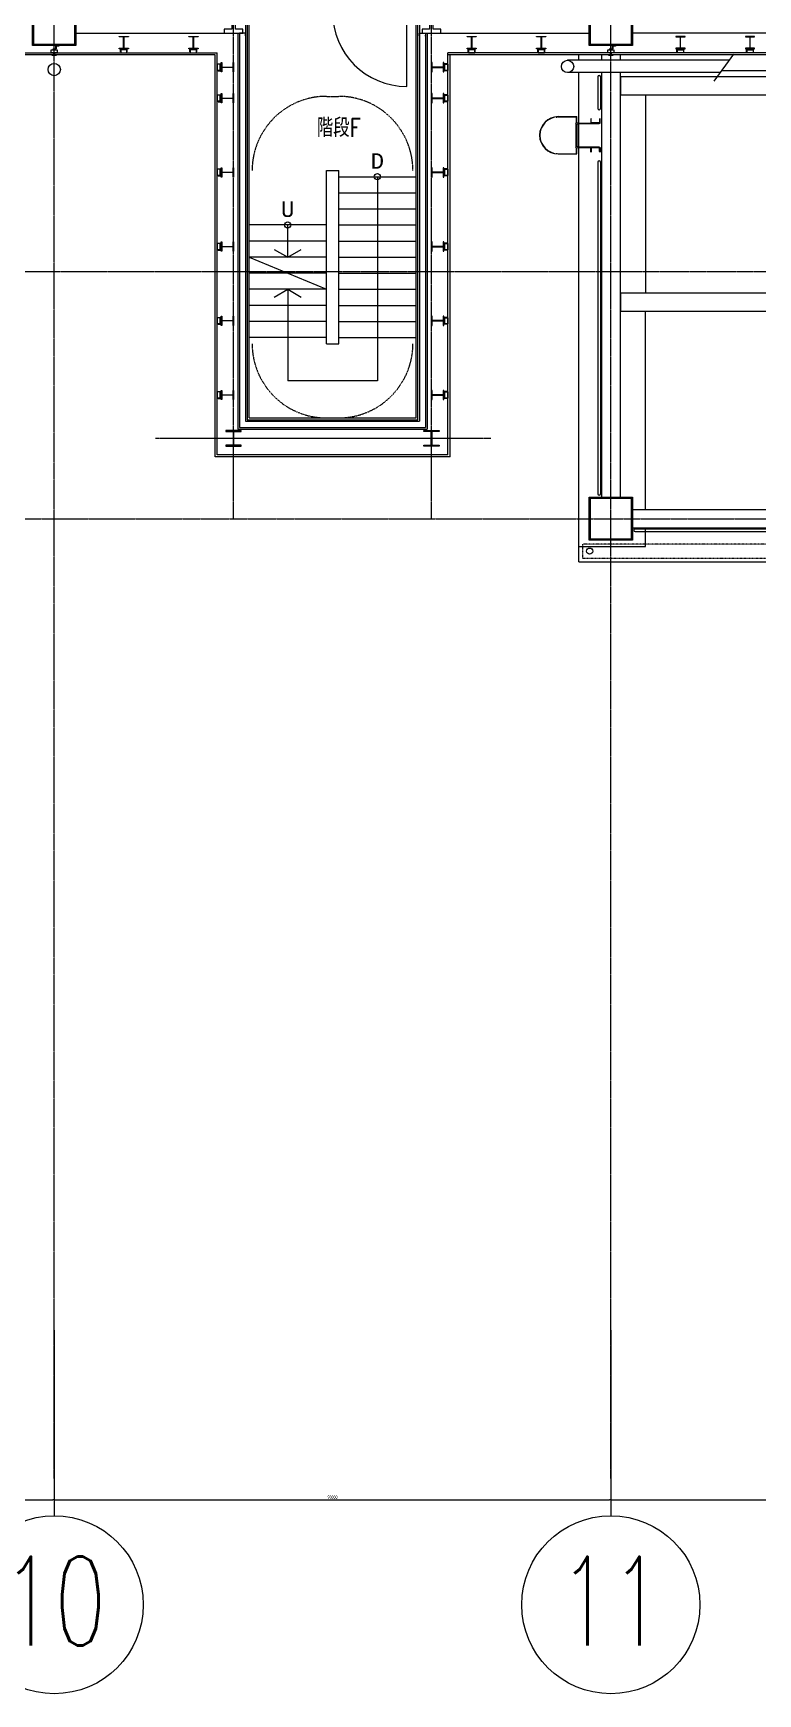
# Model space of a CAD drawing. Extents: x 73996 to 686888, y -9729 to 263202.
# Drawn here: x 354586 to 366301, y 154198 to 181054 of the extents above; entities that cross this region are included whole.
import ezdxf
from ezdxf.enums import TextEntityAlignment as Align

# ---------------------------------------------------------------- set-up
doc = ezdxf.new("R2010")
doc.units = 0
doc.header["$LTSCALE"] = 20
for name, pattern in [('Data Center Layout_L20$0$CENTER', [2, 1.25, -0.25, 0.25, -0.25]), ('Data Center Layout_L20$0$DOTK1', [0.1, 0.05, -0.05]), ('Data Center Layout_L20$0$HIDDENK2', [0.5, 0.25, -0.25])]:
    doc.linetypes.add(name, pattern=pattern)
doc.layers.add('Data Center Layout_L20$0$98-DIM', color=252, linetype='Continuous')
doc.layers.add('Data Center Layout_L20$0$MACHINE-DIM', color=252, linetype='Continuous')
for name, color, linetype, lineweight in [('Data Center Layout_L20$0$ARC', 252, 'Continuous', 0), ('Data Center Layout_L20$0$FLAG', 252, 'Continuous', 0), ('Data Center Layout_L20$0$H-SIN', 252, 'Data Center Layout_L20$0$CENTER', 9), ('Data Center Layout_L20$0$K-SIN', 252, 'Data Center Layout_L20$0$CENTER', 9), ('Data Center Layout_L20$0$SUGATA3', 252, 'Continuous', 0)]:
    doc.layers.add(name, color=color, linetype=linetype, lineweight=lineweight)
doc.styles.add('Data Center Layout_L20$0$ATS', font='monotxt', dxfattribs={"bigfont": 'BIGFONT'})
doc.styles.add('Data Center Layout_L20$0$dim-txt', font='isocp.shx', dxfattribs={"width": 0.7, "bigfont": 'chineset.shx'})
doc.styles.add('Data Center Layout_L20$0$ROMS', font='ROMANS.shx', dxfattribs={"bigfont": 'bigfont.shx'})
doc.styles.add('Data Center Layout_L20$0$型式1', font='simplex.shx', dxfattribs={"width": 0.68, "bigfont": 'chineset.shx'})
doc.dimstyles.new('Data Center Layout_L20$0$ARCH-dim-200MM', dxfattribs={"dimscale": 200, "dimtxt": 0.3, "dimasz": 0.1, "dimexe": 0.1, "dimexo": 0.1, "dimgap": 0.05, "dimtad": 1, "dimdec": 0, "dimlfac": 10, "dimdsep": 46, "dimtxsty": 'Data Center Layout_L20$0$dim-txt', "dimblk": 'Data Center Layout_L20$0$_Dot', "dimcen": 2, "dimclrd": 256, "dimclre": 256, "dimclrt": 256, "dimadec": 0, "dimazin": 0, "dimtfac": 0.8, "dimtdec": 1, "dimtix": 1, "dimtmove": 2, "dimatfit": 3, "dimldrblk": 'Data Center Layout_L20$0$_ArchTick', "dimfxl": 1, "dimtvp": 1, "dimtolj": 1, "dimlwd": 13, "dimlwe": 9, "dimarcsym": 0})

# ---------------------------------------------------------------- blocks, each defined once
blk = doc.blocks.new('Data Center Layout_L20$0$_Dot')
at = {"layer": 'Data Center Layout_L20$0$MACHINE-DIM', "color": 0, "lineweight": -2}
blk.add_line((-0.5, 0), (-1, 0), dxfattribs=at)
at = {"layer": 'Data Center Layout_L20$0$MACHINE-DIM', "color": 0, "const_width": 0.5}
blk.add_lwpolyline([(-0.25, 0, 1), (0.25, 0, 1)], format="xyb", close=True, dxfattribs=at)
blk = doc.blocks.new('*D66')
at = {"layer": 'Data Center Layout_L20$0$98-DIM', "lineweight": 9, "transparency": 16777216}
for p, q in [((405940, 126902), (405940, 124160)), ((414940, 126902), (414940, 124160))]:
    blk.add_line(p, q, dxfattribs=at)
at = {"layer": 'Data Center Layout_L20$0$98-DIM', "lineweight": 13, "transparency": 16777216}
blk.add_line((405960, 124180), (414920, 124180), dxfattribs=at)
at = {"layer": 'DEFPOINTS', "color": 0, "transparency": 16777216}
for p in [(405940, 126922), (414940, 126922), (414940, 124180)]:
    blk.add_point(p, dxfattribs=at)
at = {"layer": 'Data Center Layout_L20$0$98-DIM', "lineweight": 13, "transparency": 16777216, "xscale": 20, "yscale": 20, "zscale": 20, "rotation": 180}
blk.add_blockref('Data Center Layout_L20$0$_Dot', (405940, 124180), dxfattribs=at)
at = {"layer": 'Data Center Layout_L20$0$98-DIM', "lineweight": 13, "transparency": 16777216, "xscale": 20, "yscale": 20, "zscale": 20}
blk.add_blockref('Data Center Layout_L20$0$_Dot', (414940, 124180), dxfattribs=at)
at = {"layer": 'Data Center Layout_L20$0$98-DIM', "transparency": 16777216, "insert": (410440, 124220), "char_height": 60, "attachment_point": 5, "style": 'Data Center Layout_L20$0$dim-txt'}
blk.add_mtext('\\A1;90000', dxfattribs=at)
blk = doc.blocks.new('Data Center Layout_L20$0$_ArchTick')
at = {"layer": 'Data Center Layout_L20$0$MACHINE-DIM', "color": 0, "const_width": 0.15}
blk.add_lwpolyline([(-0.5, -0.5), (0.5, 0.5)], dxfattribs=at)
blk = doc.blocks.new('*D70')
at = {"layer": 'Data Center Layout_L20$0$98-DIM', "lineweight": 9, "transparency": 16777216}
for p, q in [((387940, 126902), (387940, 124160)), ((396940, 126902), (396940, 124160))]:
    blk.add_line(p, q, dxfattribs=at)
at = {"layer": 'Data Center Layout_L20$0$98-DIM', "lineweight": 13, "transparency": 16777216}
blk.add_line((387960, 124180), (396920, 124180), dxfattribs=at)
at = {"layer": 'DEFPOINTS', "color": 0, "transparency": 16777216}
for p in [(387940, 126922), (396940, 126922), (396940, 124180)]:
    blk.add_point(p, dxfattribs=at)
at = {"layer": 'Data Center Layout_L20$0$98-DIM', "lineweight": 13, "transparency": 16777216, "xscale": 20, "yscale": 20, "zscale": 20, "rotation": 180}
blk.add_blockref('Data Center Layout_L20$0$_Dot', (387940, 124180), dxfattribs=at)
at = {"layer": 'Data Center Layout_L20$0$98-DIM', "lineweight": 13, "transparency": 16777216, "xscale": 20, "yscale": 20, "zscale": 20}
blk.add_blockref('Data Center Layout_L20$0$_Dot', (396940, 124180), dxfattribs=at)
at = {"layer": 'Data Center Layout_L20$0$98-DIM', "transparency": 16777216, "insert": (392440, 124220), "char_height": 60, "attachment_point": 5, "style": 'Data Center Layout_L20$0$dim-txt'}
blk.add_mtext('\\A1;90000', dxfattribs=at)
blk = doc.blocks.new('*D78')
at = {"layer": 'Data Center Layout_L20$0$98-DIM', "lineweight": 9, "transparency": 16777216}
for p, q in [((396940, 126902), (396940, 124160)), ((405940, 126902), (405940, 124160))]:
    blk.add_line(p, q, dxfattribs=at)
at = {"layer": 'Data Center Layout_L20$0$98-DIM', "lineweight": 13, "transparency": 16777216}
blk.add_line((396960, 124180), (405920, 124180), dxfattribs=at)
at = {"layer": 'DEFPOINTS', "color": 0, "transparency": 16777216}
for p in [(396940, 126922), (405940, 126922), (405940, 124180)]:
    blk.add_point(p, dxfattribs=at)
at = {"layer": 'Data Center Layout_L20$0$98-DIM', "lineweight": 13, "transparency": 16777216, "xscale": 20, "yscale": 20, "zscale": 20, "rotation": 180}
blk.add_blockref('Data Center Layout_L20$0$_Dot', (396940, 124180), dxfattribs=at)
at = {"layer": 'Data Center Layout_L20$0$98-DIM', "lineweight": 13, "transparency": 16777216, "xscale": 20, "yscale": 20, "zscale": 20}
blk.add_blockref('Data Center Layout_L20$0$_Dot', (405940, 124180), dxfattribs=at)
at = {"layer": 'Data Center Layout_L20$0$98-DIM', "transparency": 16777216, "insert": (401440, 124220), "char_height": 60, "attachment_point": 5, "style": 'Data Center Layout_L20$0$dim-txt'}
blk.add_mtext('\\A1;90000', dxfattribs=at)
blk = doc.blocks.new('Data Center Layout_L20$0$A$C80dc7663')
at = {"layer": 'Data Center Layout_L20$0$ARC'}
for p, q in [((400035.24, 148245.59), (400035.24, 141620.59)), ((400060.24, 148245.59), (400060.24, 141645.59)), ((402820.24, 141645.59), (402820.24, 148245.59)), ((402845.24, 148245.59), (402845.24, 141620.59)), ((397290.24, 147895.59), (399994.24, 147895.59)), ((399910.24, 147895.59), (399910.24, 141495.59)), ((399935.24, 147895.59), (399935.24, 141520.59)), ((402898.78, 147895.59), (405590.24, 147895.59)), ((402945.24, 147895.59), (402945.24, 141520.59)), ((402970.24, 147895.59), (402970.24, 141495.59)), ((414590.24, 147895.59), (406290.24, 147895.59)), ((349305.24, 147580.59), (399575.24, 147580.59)), ((399540.24, 147545.59), (349340.24, 147545.59)), ((399540.24, 141045.59), (399540.24, 147545.59)), ((399575.24, 141080.59), (399575.24, 147580.59)), ((403305.24, 141080.59), (403305.24, 147580.59)), ((426895.24, 147580.59), (403305.24, 147580.59)), ((426895.24, 147545.59), (403305.24, 147545.59)), ((403340.24, 141045.59), (403340.24, 147545.59)), ((407850.75, 147458.91), (405240.17, 147458.91)), ((405790.24, 147545.59), (405790.24, 147458.91)), ((406090.24, 147545.59), (406090.24, 147458.91)), ((407921.45, 147556.06), (407603.45, 147119.06)), ((407705.09, 147258.91), (405240.17, 147258.91)), ((405731.39, 147192.75), (405731.39, 146680.86)), ((405774.09, 147192.75), (405774.09, 146680.86)), ((405790.24, 147258.91), (405790.24, 140395.59)), ((406090.24, 147258.91), (406090.24, 140395.59)), ((405731.39, 145810.32), (405731.39, 140445.59)), ((405774.09, 145810.32), (405774.09, 140445.59)), ((400035.24, 141620.59), (402845.24, 141620.59)), ((400060.24, 141645.59), (402820.24, 141645.59)), ((399910.24, 141495.59), (402970.24, 141495.59)), ((399935.24, 141520.59), (402945.24, 141520.59)), ((403340.24, 141045.59), (399540.24, 141045.59)), ((403305.24, 141080.59), (399575.24, 141080.59)), ((406290.24, 140195.59), (414565.24, 140195.59)), ((406290.24, 139895.59), (414565.24, 139895.59)), ((406334.21, 139879.44), (449291.39, 139879.44)), ((406334.21, 139836.74), (449309.09, 139836.74))]:
    blk.add_line(p, q, dxfattribs=at)
at = {"layer": 'Data Center Layout_L20$0$ARC', "linetype": 'Continuous'}
for p, q in [((402640.24, 147035.59), (402640.24, 148235.59)), ((405058.24, 146538.59), (405058.24, 146543.09)), ((405058.24, 146538.59), (405072.24, 146538.59)), ((405072.24, 146538.59), (405072.24, 146543.09)), ((404792.82, 146252.59), (404797.24, 146252.59)), ((404792.82, 146238.59), (404797.24, 146238.59)), ((404797.24, 146238.59), (404797.24, 146252.59)), ((405058.24, 145948.09), (405058.24, 145952.59)), ((405058.24, 145952.59), (405072.24, 145952.59)), ((405072.24, 145948.09), (405072.24, 145952.59))]:
    blk.add_line(p, q, dxfattribs=at)
at = {"layer": 'Data Center Layout_L20$0$ARC', "linetype": 'Data Center Layout_L20$0$DOTK1'}
for p, q in [((405480.28, 139635.59), (405480.28, 139405.59)), ((414940.24, 139635.59), (405480.28, 139635.59)), ((405480.28, 139405.59), (414940.24, 139405.59))]:
    blk.add_line(p, q, dxfattribs=at)
at = {"layer": 'Data Center Layout_L20$0$ARC'}
for points in [[(396590.24, 147695.59), (396590.24, 148395.59), (397290.24, 148395.59), (397290.24, 147695.59)], [(396610.24, 147715.59), (396610.24, 148375.59), (397270.24, 148375.59), (397270.24, 147715.59)], [(405590.24, 147695.59), (405590.24, 148395.59), (406290.24, 148395.59), (406290.24, 147695.59)], [(405610.24, 147715.59), (405610.24, 148375.59), (406270.24, 148375.59), (406270.24, 147715.59)], [(399690.24, 147895.59), (399990.24, 147895.59), (399990.24, 147959.59), (399869.74, 147959.59), (399869.74, 148131.59), (399990.24, 148131.59), (399990.24, 148195.59), (399690.24, 148195.59), (399690.24, 148131.59), (399810.74, 148131.59), (399810.74, 147959.59), (399690.24, 147959.59)], [(402890.24, 147895.59), (403190.24, 147895.59), (403190.24, 147959.59), (403069.74, 147959.59), (403069.74, 148131.59), (403190.24, 148131.59), (403190.24, 148195.59), (402890.24, 148195.59), (402890.24, 148131.59), (403010.74, 148131.59), (403010.74, 147959.59), (402890.24, 147959.59)], [(398140.24, 147645.59), (397990.24, 147645.59), (397990.24, 147654.59), (398062.24, 147654.59), (398062.24, 147836.59), (397990.24, 147836.59), (397990.24, 147845.59), (398140.24, 147845.59), (398140.24, 147836.59), (398068.24, 147836.59), (398068.24, 147654.59), (398140.24, 147654.59)], [(399265.24, 147645.59), (399115.24, 147645.59), (399115.24, 147654.59), (399187.24, 147654.59), (399187.24, 147836.59), (399115.24, 147836.59), (399115.24, 147845.59), (399265.24, 147845.59), (399265.24, 147836.59), (399193.24, 147836.59), (399193.24, 147654.59), (399265.24, 147654.59)], [(403765.24, 147645.59), (403615.24, 147645.59), (403615.24, 147654.59), (403687.24, 147654.59), (403687.24, 147836.59), (403615.24, 147836.59), (403615.24, 147845.59), (403765.24, 147845.59), (403765.24, 147836.59), (403693.24, 147836.59), (403693.24, 147654.59), (403765.24, 147654.59)], [(404890.24, 147645.59), (404740.24, 147645.59), (404740.24, 147654.59), (404812.24, 147654.59), (404812.24, 147836.59), (404740.24, 147836.59), (404740.24, 147845.59), (404890.24, 147845.59), (404890.24, 147836.59), (404818.24, 147836.59), (404818.24, 147654.59), (404890.24, 147654.59)], [(406990.24, 147645.59), (407140.24, 147645.59), (407140.24, 147654.59), (407068.24, 147654.59), (407068.24, 147836.59), (407140.24, 147836.59), (407140.24, 147845.59), (406990.24, 147845.59), (406990.24, 147836.59), (407062.24, 147836.59), (407062.24, 147654.59), (406990.24, 147654.59)], [(408115.24, 147645.59), (408265.24, 147645.59), (408265.24, 147654.59), (408193.24, 147654.59), (408193.24, 147836.59), (408265.24, 147836.59), (408265.24, 147845.59), (408115.24, 147845.59), (408115.24, 147836.59), (408187.24, 147836.59), (408187.24, 147654.59), (408115.24, 147654.59)], [(396890.24, 147630.59), (396990.24, 147630.59), (396990.24, 147580.59), (396890.24, 147580.59)], [(396915.24, 147630.59), (396965.24, 147630.59), (396965.24, 147680.59), (396959.24, 147680.59), (396959.24, 147636.59), (396915.24, 147636.59)], [(396930.24, 147545.59), (396950.24, 147545.59), (396950.24, 147580.59), (396930.24, 147580.59)], [(396965.24, 147645.59), (396965.24, 147695.59), (397015.24, 147695.59), (397015.24, 147689.59), (396971.24, 147689.59), (396971.24, 147645.59)], [(398009.24, 147595.59), (398009.24, 147645.59), (398059.24, 147645.59), (398059.24, 147639.59), (398015.24, 147639.59), (398015.24, 147595.59)], [(398115.24, 147630.59), (398015.24, 147630.59), (398015.24, 147580.59), (398115.24, 147580.59)], [(398121.24, 147595.59), (398121.24, 147645.59), (398071.24, 147645.59), (398071.24, 147639.59), (398115.24, 147639.59), (398115.24, 147595.59)], [(399134.24, 147595.59), (399134.24, 147645.59), (399184.24, 147645.59), (399184.24, 147639.59), (399140.24, 147639.59), (399140.24, 147595.59)], [(399240.24, 147630.59), (399140.24, 147630.59), (399140.24, 147580.59), (399240.24, 147580.59)], [(399246.24, 147595.59), (399246.24, 147645.59), (399196.24, 147645.59), (399196.24, 147639.59), (399240.24, 147639.59), (399240.24, 147595.59)], [(403634.24, 147595.59), (403634.24, 147645.59), (403684.24, 147645.59), (403684.24, 147639.59), (403640.24, 147639.59), (403640.24, 147595.59)], [(403740.24, 147630.59), (403640.24, 147630.59), (403640.24, 147580.59), (403740.24, 147580.59)], [(403746.24, 147595.59), (403746.24, 147645.59), (403696.24, 147645.59), (403696.24, 147639.59), (403740.24, 147639.59), (403740.24, 147595.59)], [(404759.24, 147595.59), (404759.24, 147645.59), (404809.24, 147645.59), (404809.24, 147639.59), (404765.24, 147639.59), (404765.24, 147595.59)], [(404865.24, 147630.59), (404765.24, 147630.59), (404765.24, 147580.59), (404865.24, 147580.59)], [(404871.24, 147595.59), (404871.24, 147645.59), (404821.24, 147645.59), (404821.24, 147639.59), (404865.24, 147639.59), (404865.24, 147595.59)], [(405890.24, 147630.59), (405990.24, 147630.59), (405990.24, 147580.59), (405890.24, 147580.59)], [(405915.24, 147630.59), (405965.24, 147630.59), (405965.24, 147680.59), (405959.24, 147680.59), (405959.24, 147636.59), (405915.24, 147636.59)], [(405930.24, 147545.59), (405950.24, 147545.59), (405950.24, 147580.59), (405930.24, 147580.59)], [(405965.24, 147645.59), (405965.24, 147695.59), (406015.24, 147695.59), (406015.24, 147689.59), (405971.24, 147689.59), (405971.24, 147645.59)], [(407009.24, 147595.59), (407009.24, 147645.59), (407059.24, 147645.59), (407059.24, 147639.59), (407015.24, 147639.59), (407015.24, 147595.59)], [(407015.24, 147630.59), (407115.24, 147630.59), (407115.24, 147580.59), (407015.24, 147580.59)], [(407121.24, 147595.59), (407121.24, 147645.59), (407071.24, 147645.59), (407071.24, 147639.59), (407115.24, 147639.59), (407115.24, 147595.59)], [(408134.24, 147595.59), (408134.24, 147645.59), (408184.24, 147645.59), (408184.24, 147639.59), (408140.24, 147639.59), (408140.24, 147595.59)], [(408140.24, 147630.59), (408240.24, 147630.59), (408240.24, 147580.59), (408140.24, 147580.59)], [(408246.24, 147595.59), (408246.24, 147645.59), (408196.24, 147645.59), (408196.24, 147639.59), (408240.24, 147639.59), (408240.24, 147595.59)], [(399625.24, 147295.59), (399625.24, 147395.59), (399575.24, 147395.59), (399575.24, 147295.59)], [(399590.24, 147401.59), (399640.24, 147401.59), (399640.24, 147351.59), (399634.24, 147351.59), (399634.24, 147395.59), (399590.24, 147395.59)], [(399590.24, 147289.59), (399640.24, 147289.59), (399640.24, 147339.59), (399634.24, 147339.59), (399634.24, 147295.59), (399590.24, 147295.59)], [(399640.24, 147270.59), (399640.24, 147420.59), (399649.24, 147420.59), (399649.24, 147348.59), (399831.24, 147348.59), (399831.24, 147420.59), (399840.24, 147420.59), (399840.24, 147270.59), (399831.24, 147270.59), (399831.24, 147342.59), (399649.24, 147342.59), (399649.24, 147270.59)], [(403240.24, 147270.59), (403240.24, 147420.59), (403231.24, 147420.59), (403231.24, 147348.59), (403049.24, 147348.59), (403049.24, 147420.59), (403040.24, 147420.59), (403040.24, 147270.59), (403049.24, 147270.59), (403049.24, 147342.59), (403231.24, 147342.59), (403231.24, 147270.59)], [(403290.24, 147401.59), (403240.24, 147401.59), (403240.24, 147351.59), (403246.24, 147351.59), (403246.24, 147395.59), (403290.24, 147395.59)], [(403290.24, 147289.59), (403240.24, 147289.59), (403240.24, 147339.59), (403246.24, 147339.59), (403246.24, 147295.59), (403290.24, 147295.59)], [(403255.24, 147295.59), (403255.24, 147395.59), (403305.24, 147395.59), (403305.24, 147295.59)], [(406100.24, 147195.59), (414780.24, 147195.59), (414780.24, 146895.59), (406100.24, 146895.59)], [(399590.24, 146901.59), (399640.24, 146901.59), (399640.24, 146851.59), (399634.24, 146851.59), (399634.24, 146895.59), (399590.24, 146895.59)], [(399640.24, 146770.59), (399640.24, 146920.59), (399649.24, 146920.59), (399649.24, 146848.59), (399831.24, 146848.59), (399831.24, 146920.59), (399840.24, 146920.59), (399840.24, 146770.59), (399831.24, 146770.59), (399831.24, 146842.59), (399649.24, 146842.59), (399649.24, 146770.59)], [(403240.24, 146770.59), (403240.24, 146920.59), (403231.24, 146920.59), (403231.24, 146848.59), (403049.24, 146848.59), (403049.24, 146920.59), (403040.24, 146920.59), (403040.24, 146770.59), (403049.24, 146770.59), (403049.24, 146842.59), (403231.24, 146842.59), (403231.24, 146770.59)], [(403290.24, 146901.59), (403240.24, 146901.59), (403240.24, 146851.59), (403246.24, 146851.59), (403246.24, 146895.59), (403290.24, 146895.59)], [(399625.24, 146795.59), (399625.24, 146895.59), (399575.24, 146895.59), (399575.24, 146795.59)], [(399590.24, 146789.59), (399640.24, 146789.59), (399640.24, 146839.59), (399634.24, 146839.59), (399634.24, 146795.59), (399590.24, 146795.59)], [(403290.24, 146789.59), (403240.24, 146789.59), (403240.24, 146839.59), (403246.24, 146839.59), (403246.24, 146795.59), (403290.24, 146795.59)], [(403255.24, 146795.59), (403255.24, 146895.59), (403305.24, 146895.59), (403305.24, 146795.59)], [(399625.24, 145595.59), (399625.24, 145695.59), (399575.24, 145695.59), (399575.24, 145595.59)], [(399590.24, 145701.59), (399640.24, 145701.59), (399640.24, 145651.59), (399634.24, 145651.59), (399634.24, 145695.59), (399590.24, 145695.59)], [(399590.24, 145589.59), (399640.24, 145589.59), (399640.24, 145639.59), (399634.24, 145639.59), (399634.24, 145595.59), (399590.24, 145595.59)], [(399640.24, 145570.59), (399640.24, 145720.59), (399649.24, 145720.59), (399649.24, 145648.59), (399831.24, 145648.59), (399831.24, 145720.59), (399840.24, 145720.59), (399840.24, 145570.59), (399831.24, 145570.59), (399831.24, 145642.59), (399649.24, 145642.59), (399649.24, 145570.59)], [(403240.24, 145570.59), (403240.24, 145720.59), (403231.24, 145720.59), (403231.24, 145648.59), (403049.24, 145648.59), (403049.24, 145720.59), (403040.24, 145720.59), (403040.24, 145570.59), (403049.24, 145570.59), (403049.24, 145642.59), (403231.24, 145642.59), (403231.24, 145570.59)], [(403290.24, 145701.59), (403240.24, 145701.59), (403240.24, 145651.59), (403246.24, 145651.59), (403246.24, 145695.59), (403290.24, 145695.59)], [(403290.24, 145589.59), (403240.24, 145589.59), (403240.24, 145639.59), (403246.24, 145639.59), (403246.24, 145595.59), (403290.24, 145595.59)], [(403255.24, 145595.59), (403255.24, 145695.59), (403305.24, 145695.59), (403305.24, 145595.59)], [(399625.24, 144395.59), (399625.24, 144495.59), (399575.24, 144495.59), (399575.24, 144395.59)], [(399590.24, 144501.59), (399640.24, 144501.59), (399640.24, 144451.59), (399634.24, 144451.59), (399634.24, 144495.59), (399590.24, 144495.59)], [(399640.24, 144370.59), (399640.24, 144520.59), (399649.24, 144520.59), (399649.24, 144448.59), (399831.24, 144448.59), (399831.24, 144520.59), (399840.24, 144520.59), (399840.24, 144370.59), (399831.24, 144370.59), (399831.24, 144442.59), (399649.24, 144442.59), (399649.24, 144370.59)], [(403240.24, 144370.59), (403240.24, 144520.59), (403231.24, 144520.59), (403231.24, 144448.59), (403049.24, 144448.59), (403049.24, 144520.59), (403040.24, 144520.59), (403040.24, 144370.59), (403049.24, 144370.59), (403049.24, 144442.59), (403231.24, 144442.59), (403231.24, 144370.59)], [(403290.24, 144501.59), (403240.24, 144501.59), (403240.24, 144451.59), (403246.24, 144451.59), (403246.24, 144495.59), (403290.24, 144495.59)], [(403255.24, 144395.59), (403255.24, 144495.59), (403305.24, 144495.59), (403305.24, 144395.59)], [(399590.24, 144389.59), (399640.24, 144389.59), (399640.24, 144439.59), (399634.24, 144439.59), (399634.24, 144395.59), (399590.24, 144395.59)], [(403290.24, 144389.59), (403240.24, 144389.59), (403240.24, 144439.59), (403246.24, 144439.59), (403246.24, 144395.59), (403290.24, 144395.59)], [(406100.24, 143695.59), (414780.24, 143695.59), (414780.24, 143395.59), (406100.24, 143395.59)], [(399625.24, 143195.59), (399625.24, 143295.59), (399575.24, 143295.59), (399575.24, 143195.59)], [(399590.24, 143301.59), (399640.24, 143301.59), (399640.24, 143251.59), (399634.24, 143251.59), (399634.24, 143295.59), (399590.24, 143295.59)], [(399590.24, 143189.59), (399640.24, 143189.59), (399640.24, 143239.59), (399634.24, 143239.59), (399634.24, 143195.59), (399590.24, 143195.59)], [(399640.24, 143170.59), (399640.24, 143320.59), (399649.24, 143320.59), (399649.24, 143248.59), (399831.24, 143248.59), (399831.24, 143320.59), (399840.24, 143320.59), (399840.24, 143170.59), (399831.24, 143170.59), (399831.24, 143242.59), (399649.24, 143242.59), (399649.24, 143170.59)], [(403240.24, 143170.59), (403240.24, 143320.59), (403231.24, 143320.59), (403231.24, 143248.59), (403049.24, 143248.59), (403049.24, 143320.59), (403040.24, 143320.59), (403040.24, 143170.59), (403049.24, 143170.59), (403049.24, 143242.59), (403231.24, 143242.59), (403231.24, 143170.59)], [(403290.24, 143301.59), (403240.24, 143301.59), (403240.24, 143251.59), (403246.24, 143251.59), (403246.24, 143295.59), (403290.24, 143295.59)], [(403290.24, 143189.59), (403240.24, 143189.59), (403240.24, 143239.59), (403246.24, 143239.59), (403246.24, 143195.59), (403290.24, 143195.59)], [(403255.24, 143195.59), (403255.24, 143295.59), (403305.24, 143295.59), (403305.24, 143195.59)], [(399625.24, 141995.59), (399625.24, 142095.59), (399575.24, 142095.59), (399575.24, 141995.59)], [(399590.24, 142101.59), (399640.24, 142101.59), (399640.24, 142051.59), (399634.24, 142051.59), (399634.24, 142095.59), (399590.24, 142095.59)], [(399640.24, 141970.59), (399640.24, 142120.59), (399649.24, 142120.59), (399649.24, 142048.59), (399831.24, 142048.59), (399831.24, 142120.59), (399840.24, 142120.59), (399840.24, 141970.59), (399831.24, 141970.59), (399831.24, 142042.59), (399649.24, 142042.59), (399649.24, 141970.59)], [(403240.24, 141970.59), (403240.24, 142120.59), (403231.24, 142120.59), (403231.24, 142048.59), (403049.24, 142048.59), (403049.24, 142120.59), (403040.24, 142120.59), (403040.24, 141970.59), (403049.24, 141970.59), (403049.24, 142042.59), (403231.24, 142042.59), (403231.24, 141970.59)], [(403290.24, 142101.59), (403240.24, 142101.59), (403240.24, 142051.59), (403246.24, 142051.59), (403246.24, 142095.59), (403290.24, 142095.59)], [(403255.24, 141995.59), (403255.24, 142095.59), (403305.24, 142095.59), (403305.24, 141995.59)], [(399590.24, 141989.59), (399640.24, 141989.59), (399640.24, 142039.59), (399634.24, 142039.59), (399634.24, 141995.59), (399590.24, 141995.59)], [(403290.24, 141989.59), (403240.24, 141989.59), (403240.24, 142039.59), (403246.24, 142039.59), (403246.24, 141995.59), (403290.24, 141995.59)], [(399715.24, 141220.59), (399965.24, 141220.59), (399965.24, 141234.59), (399844.74, 141234.59), (399844.74, 141456.59), (399965.24, 141456.59), (399965.24, 141470.59), (399715.24, 141470.59), (399715.24, 141456.59), (399835.74, 141456.59), (399835.74, 141234.59), (399715.24, 141234.59)], [(402915.24, 141470.59), (403165.24, 141470.59), (403165.24, 141456.59), (403044.74, 141456.59), (403044.74, 141234.59), (403165.24, 141234.59), (403165.24, 141220.59), (402915.24, 141220.59), (402915.24, 141234.59), (403035.74, 141234.59), (403035.74, 141456.59), (402915.24, 141456.59)], [(405590.24, 139695.59), (405590.24, 140395.59), (406290.24, 140395.59), (406290.24, 139695.59)], [(405610.24, 139715.59), (405610.24, 140375.59), (406270.24, 140375.59), (406270.24, 139715.59)]]:
    blk.add_lwpolyline(points, close=True, dxfattribs=at)
for points in [[(400025.24, 147855.59), (400035.24, 147855.59), (400035.24, 147895.59), (399935.24, 147895.59), (399935.24, 147855.59), (399945.24, 147855.59)], [(402855.24, 147855.59), (402845.24, 147855.59), (402845.24, 147895.59), (402945.24, 147895.59), (402945.24, 147855.59), (402935.24, 147855.59)], [(396902.74, 147543.59), (396932.74, 147543.59), (396932.74, 147559.59), (396947.74, 147559.59), (396947.74, 147543.59), (396977.74, 147543.59)], [(405902.74, 147543.59), (405932.74, 147543.59), (405932.74, 147559.59), (405947.74, 147559.59), (405947.74, 147543.59), (405977.74, 147543.59)]]:
    blk.add_lwpolyline(points, dxfattribs=at)
for points in [[(405758.74, 146509.09), (405756.24, 146453.09, -0.41421356), (405750.24, 146447.09), (405630.24, 146447.09, -0.41421356), (405624.24, 146453.09), (405621.74, 146509.09, 0.41421356), (405615.24, 146515.59), (405615.24, 146440.59), (405765.24, 146440.59), (405765.24, 146515.59, 0.41421356)], [(405758.74, 145982.09), (405756.24, 146038.09, 0.41421356), (405750.24, 146044.09), (405630.24, 146044.09, 0.41421356), (405624.24, 146038.09), (405621.74, 145982.09, -0.41421356), (405615.24, 145975.59), (405615.24, 146050.59), (405765.24, 146050.59), (405765.24, 145975.59, -0.41421356)]]:
    blk.add_lwpolyline(points, format="xyb", close=True, dxfattribs=at)
for centre, radius in [((405240.17, 147358.91), 100), ((396940.24, 147309.34), 100), ((405597.48, 139520.59), 50)]:
    blk.add_circle(centre, radius, dxfattribs=at)
at = {"layer": 'Data Center Layout_L20$0$ARC', "linetype": 'Continuous'}
for centre in [(405390.24, 146437.59), (405390.24, 146053.59)]:
    blk.add_circle(centre, 17, dxfattribs=at)
blk.add_arc((402640.24, 148235.59), 1200, 180, 270, dxfattribs=at)
at = {"layer": 'Data Center Layout_L20$0$ARC'}
for centre, start, end in [((405752.74, 147192.75), 0, 180), ((405752.74, 146680.86), 180, 0), ((405752.74, 145810.32), 0, 180), ((405752.74, 145810.32), 0, 180), ((405752.74, 140445.59), 180, 0), ((406334.21, 139858.09), 90, 270)]:
    blk.add_arc(centre, 21.35, start, end, dxfattribs=at)
at = {"layer": 'Data Center Layout_L20$0$FLAG'}
for p, q in [((396940.24, 126921.53), (396940.24, 123921.53)), ((405940.24, 126921.53), (405940.24, 123921.53))]:
    blk.add_line(p, q, dxfattribs=at)
for centre in [(396940.24, 122481.53), (405940.24, 122481.53)]:
    blk.add_circle(centre, 1440, dxfattribs=at)
at = {"layer": 'Data Center Layout_L20$0$H-SIN'}
for p, q in [((396940.24, 124521.53), (396940.24, 230045.59)), ((405940.24, 124521.53), (405940.24, 230045.59)), ((294307.41, 140045.59), (588940.24, 140045.59))]:
    blk.add_line(p, q, dxfattribs=at)
at = {"layer": 'Data Center Layout_L20$0$K-SIN'}
for p, q in [((399840.24, 140045.59), (399840.24, 148545.59)), ((399840.24, 140045.59), (399840.24, 148545.59)), ((403040.24, 140045.59), (403040.24, 148545.59)), ((403040.24, 140045.59), (403040.24, 148545.59)), ((309694.58, 144045.59), (588940.24, 144045.59)), ((398575.24, 141345.59), (403840.24, 141345.59)), ((398683.54, 141345.59), (403997.74, 141345.59))]:
    blk.add_line(p, q, dxfattribs=at)
at = {"layer": 'Data Center Layout_L20$0$SUGATA3'}
for p, q in [((400090.24, 141675.59), (400090.24, 148245.59)), ((402790.24, 141675.59), (402790.24, 148245.59)), ((405420.24, 147458.91), (405420.24, 147545.59)), ((405420.24, 139345.59), (405420.24, 147258.91)), ((406500.24, 146895.59), (406500.24, 143695.59)), ((401340.24, 142875.59), (401340.24, 145675.59)), ((401340.24, 145675.59), (401540.24, 145675.59)), ((401540.24, 142875.59), (401540.24, 145675.59)), ((401540.24, 145575.59), (402790.24, 145575.59)), ((402165.24, 145575.59), (402165.24, 142275.59)), ((401540.24, 145315.59), (402790.24, 145315.59)), ((401540.24, 145055.59), (402790.24, 145055.59)), ((401340.24, 144795.59), (400090.24, 144795.59)), ((400715.24, 144275.59), (400715.24, 144795.59)), ((401540.24, 144795.59), (402790.24, 144795.59)), ((401340.24, 144535.59), (400090.24, 144535.59)), ((401540.24, 144535.59), (402790.24, 144535.59)), ((400090.24, 144275.59), (401340.24, 143755.59)), ((401340.24, 144275.59), (400090.24, 144275.59)), ((401540.24, 144275.59), (402790.24, 144275.59)), ((401340.24, 144015.59), (400090.24, 144015.59)), ((401540.24, 144015.59), (402790.24, 144015.59)), ((401340.24, 143755.59), (400090.24, 143755.59)), ((400715.24, 143755.59), (400715.24, 142275.59)), ((401540.24, 143755.59), (402790.24, 143755.59)), ((401340.24, 143495.59), (400090.24, 143495.59)), ((401540.24, 143495.59), (402790.24, 143495.59)), ((401340.24, 143235.59), (400090.24, 143235.59)), ((401540.24, 143235.59), (402790.24, 143235.59)), ((406500.24, 140195.59), (406500.24, 143395.59)), ((401340.24, 142975.59), (400090.24, 142975.59)), ((401340.24, 142875.59), (401540.24, 142875.59)), ((401540.24, 142975.59), (402790.24, 142975.59)), ((402165.24, 142275.59), (400715.24, 142275.59)), ((400090.24, 141675.59), (402790.24, 141675.59)), ((406500.24, 139595.59), (406500.24, 139895.59)), ((405420.24, 139595.59), (406500.24, 139595.59)), ((405420.24, 139345.59), (414940.24, 139345.59))]:
    blk.add_line(p, q, dxfattribs=at)
at = {"layer": 'Data Center Layout_L20$0$SUGATA3', "linetype": 'Continuous'}
for p, q in [((407731.91, 147295.59), (413054.91, 147295.59)), ((405090.24, 146547.59), (405392.24, 146547.59)), ((405090.24, 146543.09), (405387.74, 146543.09)), ((405382.24, 146068.59), (405382.24, 146422.59)), ((405387.74, 146454.59), (405387.74, 146543.09)), ((405392.24, 146454.59), (405392.24, 146547.59)), ((405398.24, 146068.59), (405398.24, 146422.59)), ((405407.24, 146440.59), (405640.24, 146440.59)), ((405407.24, 146434.59), (405753.58, 146434.59)), ((405753.58, 146434.59), (405753.58, 146440.59)), ((405090.24, 145948.09), (405387.74, 145948.09)), ((405090.24, 145943.59), (405392.24, 145943.59)), ((405387.74, 145948.09), (405387.74, 146036.59)), ((405392.24, 145943.59), (405392.24, 146036.59)), ((405407.24, 146056.59), (405753.58, 146056.59)), ((405407.24, 146050.59), (405640.24, 146050.59)), ((405753.58, 146056.59), (405753.58, 146050.59))]:
    blk.add_line(p, q, dxfattribs=at)
at = {"layer": 'Data Center Layout_L20$0$SUGATA3', "linetype": 'Data Center Layout_L20$0$HIDDENK2'}
for points in [[(400140.24, 145675.59, -0.41421356), (401340.24, 146875.59), (401540.24, 146875.59, -0.41421356), (402740.24, 145675.59)], [(400140.24, 142875.59, 0.41421356), (401340.24, 141675.59), (401540.24, 141675.59, 0.41421356), (402740.24, 142875.59)]]:
    blk.add_lwpolyline(points, format="xyb", dxfattribs=at)
at = {"layer": 'Data Center Layout_L20$0$SUGATA3'}
for points in [[(400498.74, 144400.59), (400715.24, 144275.59), (400931.75, 144400.59)], [(400498.74, 143630.59), (400715.24, 143755.59), (400931.75, 143630.59)]]:
    blk.add_lwpolyline(points, dxfattribs=at)
for centre in [(402165.24, 145575.59), (400715.24, 144795.59)]:
    blk.add_circle(centre, 50, dxfattribs=at)
at = {"layer": 'Data Center Layout_L20$0$SUGATA3', "linetype": 'Continuous'}
for radius in [302, 297.5]:
    blk.add_arc((405090.24, 146245.59), radius, 90, 270, dxfattribs=at)
at = {"layer": 'Data Center Layout_L20$0$98-DIM', "style": 'Data Center Layout_L20$0$型式1', "width": 0.68}
for s, p in [('10', (396940.24, 123261.53)), ('11', (405940.24, 123261.53))]:
    blk.add_text(s, height=1440, dxfattribs=at).set_placement(p, align=Align.TOP_CENTER)
at = {"layer": 'Data Center Layout_L20$0$ARC', "style": 'Data Center Layout_L20$0$ROMS', "width": 0.8}
blk.add_text('階段F', height=300, dxfattribs=at).set_placement((401543.09, 146369.74), align=Align.MIDDLE_CENTER)
at = {"layer": 'Data Center Layout_L20$0$ARC', "style": 'Data Center Layout_L20$0$ATS'}
for s, p in [('D', (402165.24, 145830.49)), ('U', (400715.24, 145050.49))]:
    blk.add_text(s, height=250, dxfattribs=at).set_placement(p, align=Align.MIDDLE_CENTER)
at = {"layer": 'Data Center Layout_L20$0$98-DIM'}
for base, p1, p2, picture, middle in [((396940.24, 124179.82), (387940.24, 126921.53), (396940.24, 126921.53), '*D70', (392440.24, 124219.82)), ((405940.24, 124179.82), (396940.24, 126921.53), (405940.24, 126921.53), '*D78', (401440.24, 124219.82)), ((414940.24, 124179.82), (405940.24, 126921.53), (414940.24, 126921.53), '*D66', (410440.24, 124219.82))]:
    dim = blk.add_linear_dim(base=base, p1=p1, p2=p2, dimstyle='Data Center Layout_L20$0$ARCH-dim-200MM', dxfattribs=at)
    dim.commit()
    dim.dimension.update_dxf_attribs({"geometry": picture, "text_midpoint": middle})
blk = doc.blocks.new('Data Center Layout_L20')
blk.add_blockref('Data Center Layout_L20$0$A$C80dc7663', (-42015, 33157))

msp = doc.modelspace()

# ---------------------------------------------------------------- block references
msp.add_blockref('Data Center Layout_L20', (0, 0))

doc.saveas('drawing.dxf')
